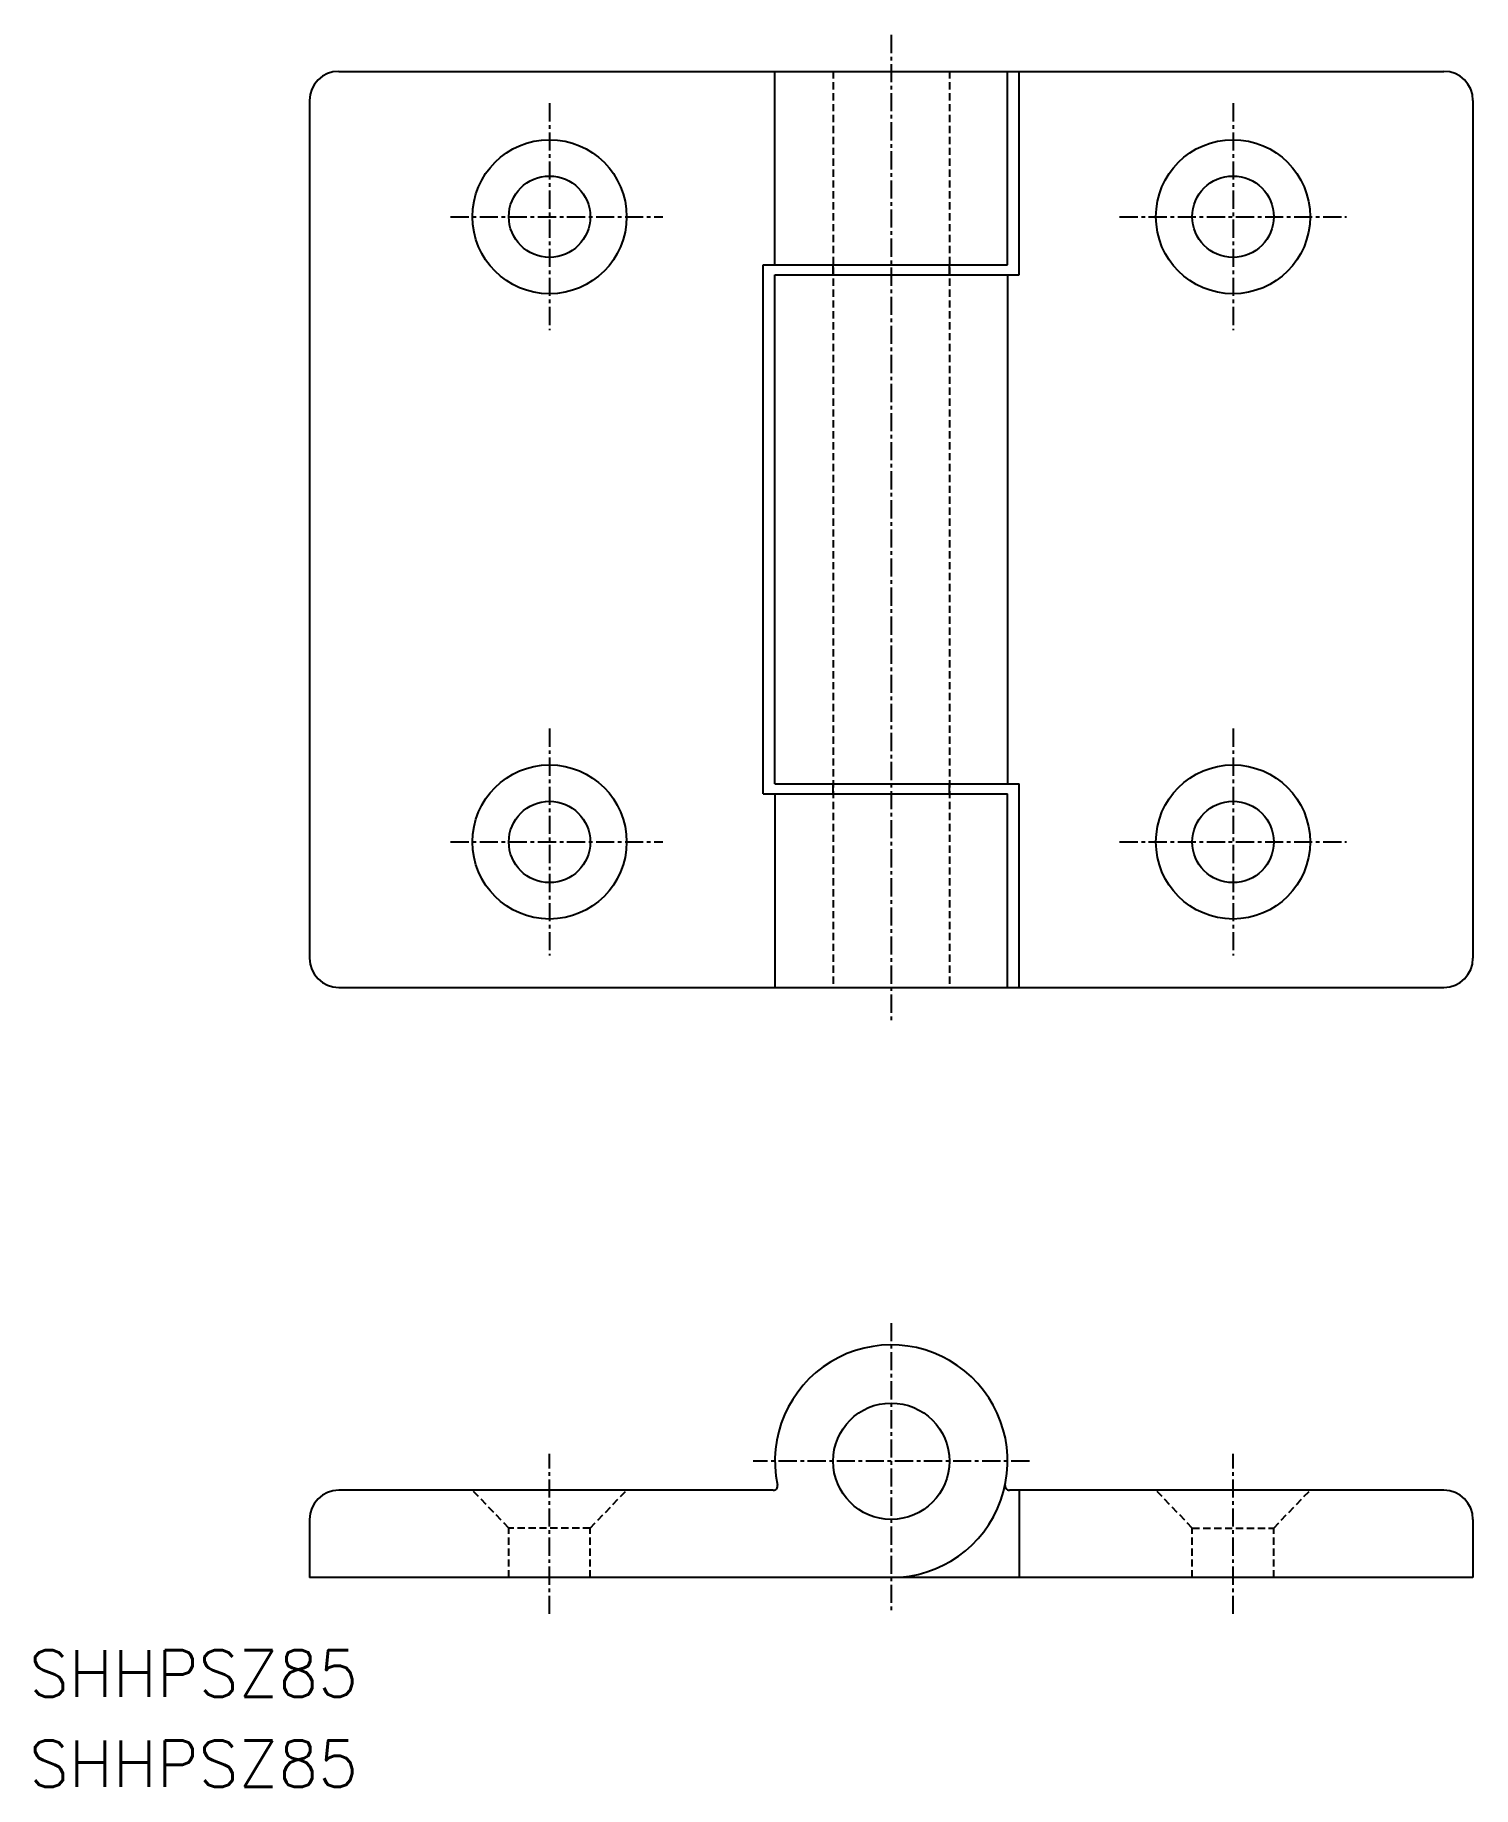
# Model space of a CAD drawing. Extents: x -59 to 40, y -22 to 98.
import ezdxf

# ---------------------------------------------------------------- set-up
doc = ezdxf.new("R2010")
doc.units = 0
doc.linetypes.add('CENTER', pattern=[2, 1.25, -0.25, 0.25, -0.25])
doc.linetypes.add('DASHED', pattern=[0.75, 0.5, -0.25])
doc.layers.get('0').update_dxf_attribs({"linetype": 'CONTINUOUS'})
doc.layers.add('CENTER', color=1, linetype='CENTER')
doc.styles.get("Standard").update_dxf_attribs({"font": 'txt.shx', "bigfont": 'bigfont.shx'})

msp = doc.modelspace()

# ---------------------------------------------------------------- linework, layer by layer
at = {"color": 7, "linetype": 'CONTINUOUS'}
for p, q in [((-38, 95.59), (38, 95.59)), ((-8, 82.29), (-8, 95.59)), ((8, 82.29), (8, 95.59)), ((8.8, 81.59), (8.8, 95.59)), ((-40, 93.59), (-40, 34.59)), ((40, 93.59), (40, 34.59)), ((-8.8, 45.89), (-8.8, 82.29)), ((-8.8, 82.29), (8, 82.29)), ((-4, 81.59), (-4, 82.29)), ((4, 81.59), (4, 82.29)), ((-8, 46.59), (-8, 81.59)), ((-8, 81.59), (8.8, 81.59)), ((8, 81.59), (8, 46.59)), ((-8.8, 45.89), (8, 45.89)), ((-8, 46.59), (8.8, 46.59)), ((-8, 45.89), (-8, 32.59)), ((-4, 45.89), (-4, 46.59)), ((4, 45.89), (4, 46.59)), ((8, 32.59), (8, 45.89)), ((8.8, 32.59), (8.8, 46.59)), ((-38, 32.59), (38, 32.59)), ((-8.12, -2), (-38, -2)), ((38, -2), (8.12, -2)), ((8.82, -8), (8.82, -2)), ((-40, -4), (-40, -8)), ((40, -4), (40, -8)), ((40, -8), (-40, -8))]:
    msp.add_line(p, q, dxfattribs=at)
at = {"color": 3, "linetype": 'DASHED'}
for p, q in [((-4, 95.59), (-4, 32.59)), ((4, 95.59), (4, 32.59)), ((-26.3, -4.6), (-28.8, -2)), ((-20.7, -4.6), (-18.2, -2)), ((20.7, -4.6), (18.2, -1.99)), ((26.3, -4.6), (28.8, -2)), ((-20.7, -4.6), (-26.3, -4.6)), ((-26.3, -8), (-26.3, -4.6)), ((-20.7, -8), (-20.7, -4.6)), ((20.7, -4.6), (26.3, -4.6)), ((20.7, -8), (20.7, -4.6)), ((26.3, -8), (26.3, -4.6))]:
    msp.add_line(p, q, dxfattribs=at)
at = {"color": 7, "linetype": 'CONTINUOUS'}
for centre, radius in [((-23.5, 85.59), 5.3), ((23.5, 85.59), 5.3), ((-23.5, 85.59), 2.8), ((23.5, 85.59), 2.8), ((-23.5, 42.59), 5.3), ((23.5, 42.59), 5.3), ((-23.5, 42.59), 2.8), ((23.5, 42.59), 2.8), ((0, 0), 4)]:
    msp.add_circle(centre, radius, dxfattribs=at)
for centre, radius, start, end in [((-38, 93.59), 2, 90, 180), ((38, 93.59), 2, 0, 90), ((-38, 34.59), 2, 180, 270), ((38, 34.59), 2, 270, 0), ((0, 0), 8, 270, 191.8189), ((-38, -4), 2, 90, 180), ((-8.12, -1.7), 0.3, 270, 11.8189), ((8.12, -1.7), 0.3, 166.5335, 270), ((38, -4), 2, 0, 90)]:
    msp.add_arc(centre, radius, start, end, dxfattribs=at)
at = {"layer": 'CENTER', "color": 1, "linetype": 'CENTER'}
for p, q in [((0, 98.09), (0, 30.09)), ((-23.5, 93.39), (-23.5, 77.79)), ((23.5, 93.39), (23.5, 77.79)), ((-30.3, 85.59), (-15.7, 85.59)), ((15.7, 85.59), (31.3, 85.59)), ((-23.5, 50.39), (-23.5, 34.79)), ((23.5, 50.39), (23.5, 34.79)), ((-30.3, 42.59), (-15.7, 42.59)), ((15.7, 42.59), (31.3, 42.59)), ((0, 9.5), (0, -10.5)), ((-23.5, -10.5), (-23.5, 0.5)), ((9.5, 0), (-9.5, 0)), ((23.5, -10.5), (23.5, 0.5))]:
    msp.add_line(p, q, dxfattribs=at)

# ---------------------------------------------------------------- texts
at = {"color": 7, "linetype": 'CONTINUOUS'}
for p in [(-59.29, -16.2), (-59.29, -22.4)]:
    msp.add_text('SHHPSZ85', height=3.2, dxfattribs=at).set_placement(p)

doc.saveas('drawing.dxf')
